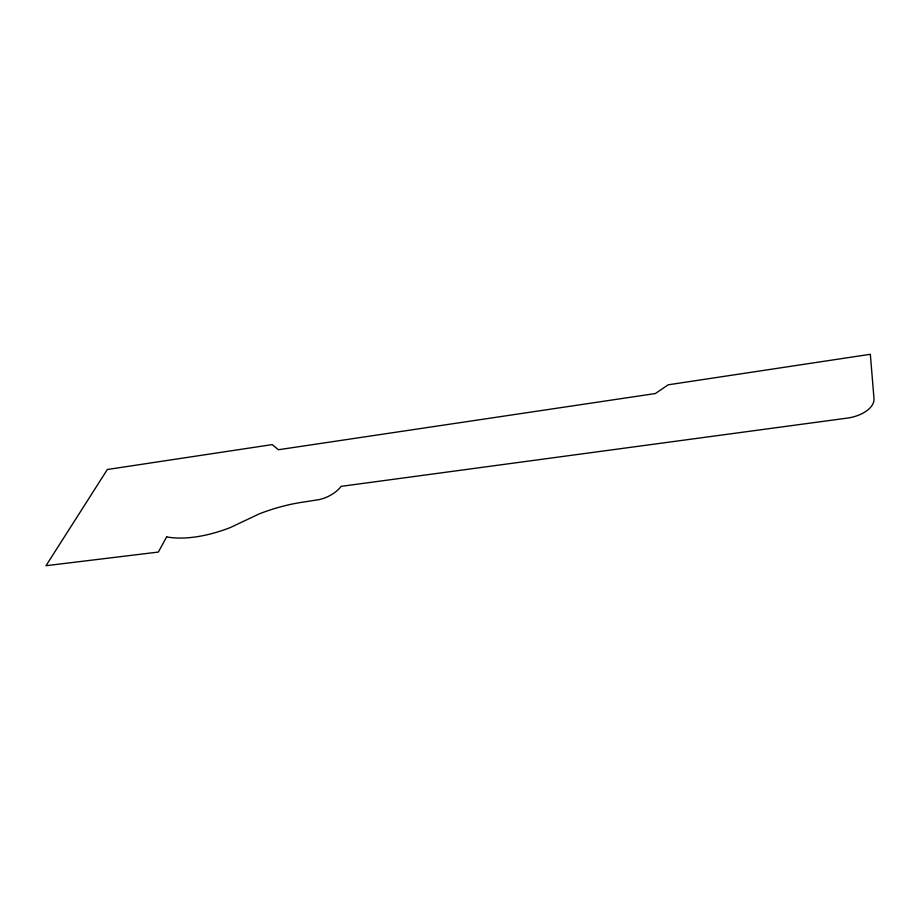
<?xml version="1.0" encoding="UTF-8"?>
<svg xmlns="http://www.w3.org/2000/svg" width="920" height="920" viewBox="0 0 920 920"><rect width="100%" height="100%" fill="white"/><g stroke="black" fill="none" stroke-linecap="round" stroke-linejoin="round"><path stroke-width="1.38" d="M166.646 536.9L158.343 552.069L46 565.708L107.352 469.499L272.205 444.601L278.438 449.73L655.362 393.541L668.173 384.813L870.331 354.292L874 398.624A27.749 15.352 -10 0 1 847.216 418.117L341.147 486.358A23.138 12.225 -25.4 0 1 319.228 499.606L300.115 502.573A138.046 78.476 -28.7 0 0 259.428 513.797L230.414 527.505A95.22 46.943 -27.1 0 1 166.646 536.9"/></g></svg>
